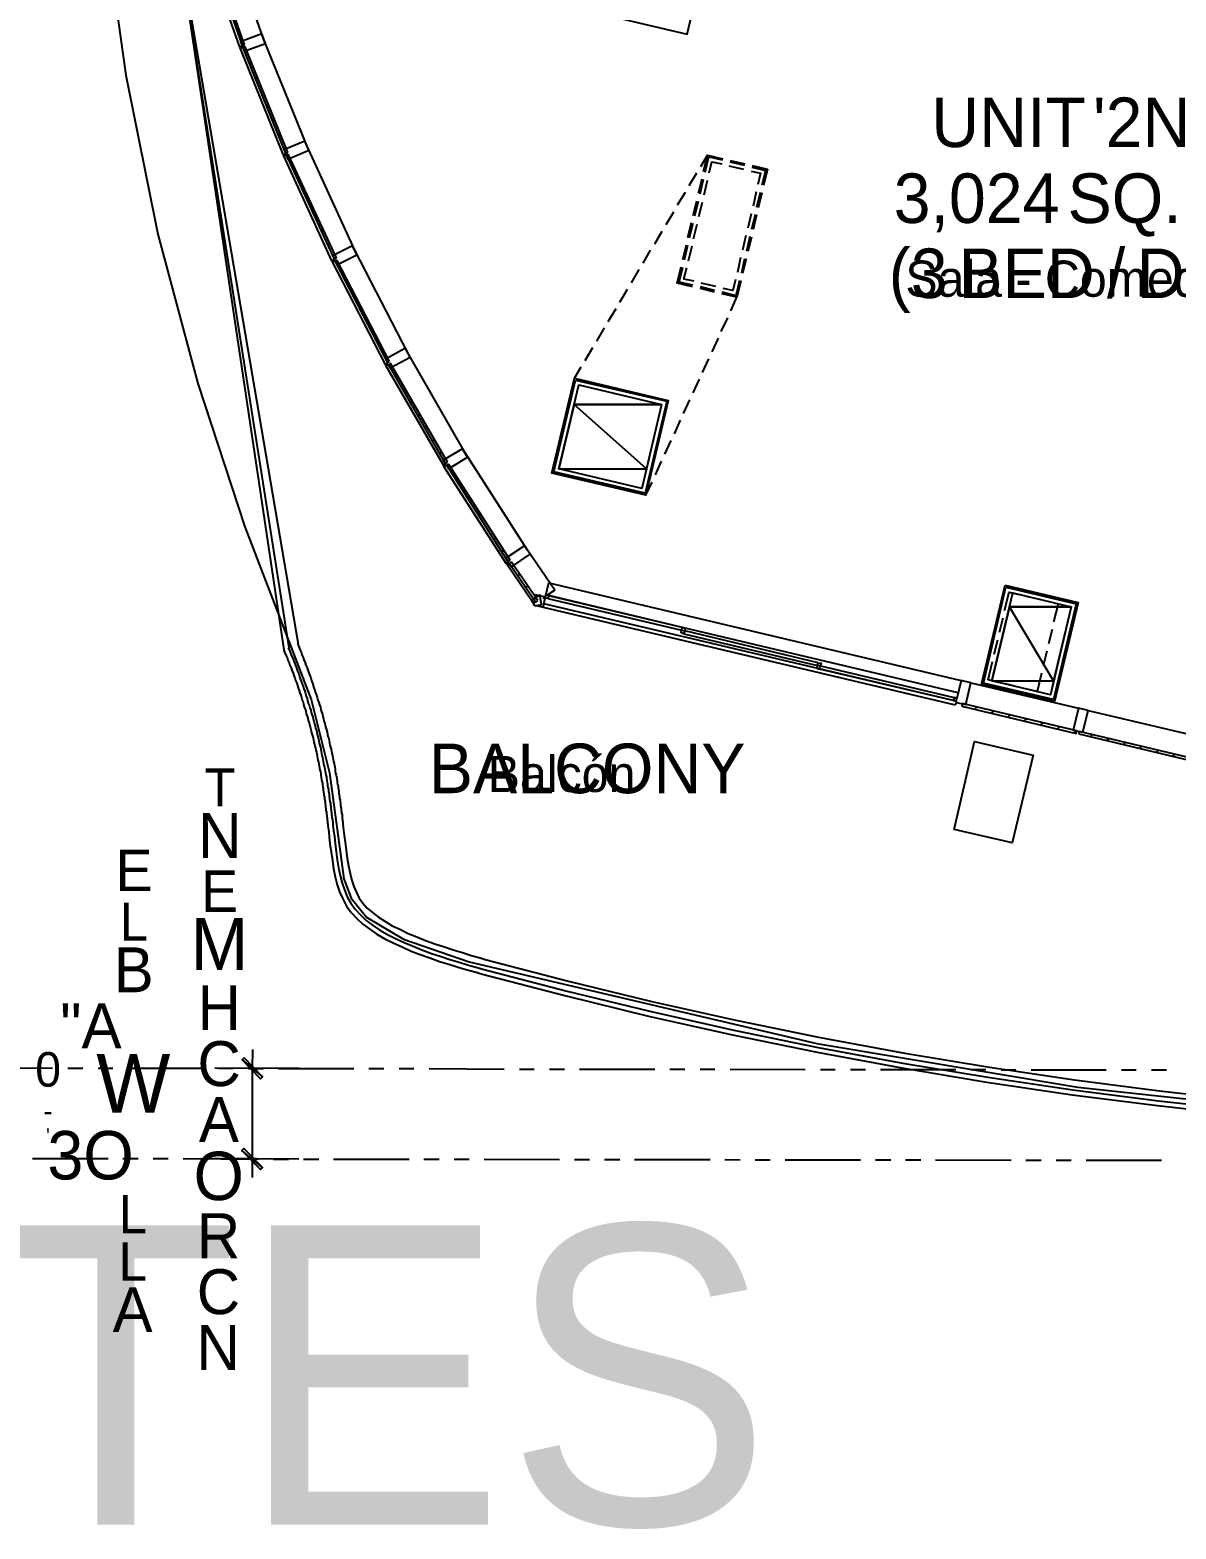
# Model space of a CAD drawing. Header units: feet. Extents: x -84 to 198, y -22 to 181.
# Drawn here: x 11.62 to 49.69, y -5.47 to 44.31 of the extents above; entities that cross this region are included whole.
import ezdxf
from ezdxf.enums import TextEntityAlignment as Align

# ---------------------------------------------------------------- set-up
doc = ezdxf.new("R2010")
doc.units = ezdxf.units.FT
for name, color, linetype in [('A-AREA-UNIDAD', 30, 'CONTINUOUS'), ('A-LINEA', 7, 'CONTINUOUS'), ('A-LINEA-FINA', 9, 'CONTINUOUS'), ('A-MURO-CONCRETO', 8, 'CONTINUOUS'), ('A-NOMBRE-ESPACIO', 2, 'CONTINUOUS'), ('A-TEXTO-PDF', 3, 'CONTINUOUS')]:
    doc.layers.add(name, color=color, linetype=linetype)

msp = doc.modelspace()

# ---------------------------------------------------------------- linework, layer by layer
at = {"layer": 'A-AREA-UNIDAD'}
msp.add_lwpolyline([(13.952, 48.8889), (14.8, 42.8089), (15.872, 37.5289), (17.2, 32.5689), (18.752, 27.8044), (20.96, 22.08), (21.568, 19.6444), (22.048, 16.1244), (22.288, 15.4844), (22.8, 14.8444), (24.032, 14.1156), (26.208, 13.3689), (37.76, 10.6489), (46.432, 9.2089), (54.912, 8.2844)], dxfattribs=at)
at = {"layer": 'A-LINEA'}
for p, q in [((13.6226, 66.7667), (20.0557, 23.7249)), ((13.6226, 66.7667), (20.0557, 23.7249)), ((13.6702, 65.323), (20.2159, 23.7911)), ((13.8506, 63.0231), (20.524, 23.9185)), ((18.5867, 43.7378), (17.32, 47.3511)), ((19.3733, 44.0178), (18.1067, 47.6311)), ((18.5467, 44.1244), (18.6133, 44.1778)), ((20.8133, 40.4711), (19.3733, 44.0178)), ((20.04, 40.1511), (18.6, 43.7111)), ((18.7333, 43.6311), (18.7867, 43.6844)), ((18.92, 43.1511), (18.9867, 43.2178)), ((19.1067, 42.6844), (19.1733, 42.7511)), ((19.2933, 42.2178), (19.36, 42.2711)), ((19.4933, 41.7378), (19.56, 41.8044)), ((19.68, 41.2711), (19.7467, 41.3378)), ((19.8667, 40.8044), (19.9333, 40.8578)), ((20.0667, 40.3244), (20.12, 40.3911)), ((22.4133, 36.9911), (20.8133, 40.4711)), ((21.6533, 36.6444), (20.0533, 40.1244)), ((20.2667, 39.8711), (20.32, 39.9378)), ((33.9067, 39.7778), (34.1333, 40.1511)), ((34.1867, 39.5644), (34.2667, 39.9244)), ((34.2667, 39.9244), (34.6, 39.8578)), ((34.8667, 39.9244), (35.36, 39.8178)), ((34.88, 39.9778), (35.3733, 39.8578)), ((20.4667, 39.4178), (20.5333, 39.4711)), ((33.52, 39.1378), (33.7733, 39.5644)), ((33.8267, 38.8844), (33.9467, 39.3644)), ((33.88, 38.8711), (34, 39.3511)), ((34.0133, 38.8311), (34.1333, 39.3244)), ((34.0133, 38.8311), (34.1333, 39.3244)), ((34.84, 39.7911), (35.32, 39.6844)), ((34.84, 39.7911), (35.32, 39.6844)), ((35.6, 39.7511), (36.0533, 39.6444)), ((35.6133, 39.8044), (36.12, 39.6844)), ((36.0533, 39.6444), (35.9333, 39.1511)), ((36.12, 39.6844), (35.9867, 39.1378)), ((20.68, 38.9644), (20.7467, 39.0178)), ((33.1333, 38.4978), (33.4, 38.9244)), ((35.7467, 38.9378), (35.64, 38.4578)), ((35.7467, 38.9378), (35.64, 38.4578)), ((35.88, 38.9111), (35.76, 38.4178)), ((35.9333, 38.8978), (35.8133, 38.4044)), ((20.8933, 38.5111), (20.9467, 38.5644)), ((33.6533, 38.1511), (33.7733, 38.6311)), ((33.7067, 38.1378), (33.8267, 38.6178)), ((33.84, 38.1111), (33.96, 38.5911)), ((33.84, 38.1111), (33.96, 38.5911)), ((21.0933, 38.0578), (21.16, 38.1111)), ((32.76, 37.8444), (33.0133, 38.2711)), ((33.48, 37.4178), (33.6, 37.9111)), ((33.5333, 37.4044), (33.6533, 37.8978)), ((33.6667, 37.3778), (33.7867, 37.8578)), ((33.6667, 37.3778), (33.7867, 37.8578)), ((35.5733, 38.2044), (35.4667, 37.7244)), ((35.5733, 38.2044), (35.4667, 37.7244)), ((35.7067, 38.1778), (35.5867, 37.6844)), ((35.76, 38.1644), (35.64, 37.6844)), ((21.3067, 37.6044), (21.3733, 37.6578)), ((32.3733, 37.2044), (32.6267, 37.6311)), ((35.4, 37.4844), (35.2933, 36.9911)), ((35.4, 37.4844), (35.2933, 36.9911)), ((35.5333, 37.4444), (35.4267, 36.9644)), ((35.5867, 37.4311), (35.4667, 36.9511)), ((21.52, 37.1378), (21.5733, 37.2044)), ((24.1733, 33.5911), (22.4133, 36.9911)), ((31.9867, 36.5644), (32.24, 36.9911)), ((33.3067, 36.6844), (33.4267, 37.1778)), ((33.36, 36.6711), (33.48, 37.1644)), ((33.4933, 36.6444), (33.6133, 37.1378)), ((33.4933, 36.6444), (33.6133, 37.1378)), ((23.4267, 33.2044), (21.6667, 36.6044)), ((21.7333, 36.7111), (21.7867, 36.7511)), ((31.6, 35.9111), (31.8533, 36.3511)), ((35.2267, 36.7511), (35.12, 36.2578)), ((35.2267, 36.7511), (35.12, 36.2578)), ((35.36, 36.7111), (35.2533, 36.2311)), ((35.4133, 36.7111), (35.2933, 36.2178)), ((21.9467, 36.2578), (22.0133, 36.3111)), ((22.1733, 35.8178), (22.24, 35.8711)), ((34.4, 35.7911), (33.92, 35.8978)), ((34.4, 35.7911), (33.92, 35.8978)), ((35.0533, 36.0178), (34.9733, 35.6578)), ((22.4, 35.3778), (22.4667, 35.4444)), ((31.2133, 35.2711), (31.4667, 35.6978)), ((34.36, 35.6044), (33.88, 35.7244)), ((34.3733, 35.6578), (33.8933, 35.7778)), ((34.9733, 35.6578), (34.6533, 35.7244)), ((34.9067, 34.9778), (35.1067, 35.4311)), ((22.6267, 34.9378), (22.68, 35.0044)), ((30.8267, 34.6311), (31.0933, 35.0578)), ((22.8533, 34.4978), (22.9067, 34.5644)), ((30.4533, 33.9778), (30.7067, 34.4178)), ((34.5867, 34.2978), (34.8, 34.7511)), ((23.08, 34.0711), (23.1333, 34.1244)), ((34.28, 33.6178), (34.4933, 34.0711)), ((23.3067, 33.6311), (23.36, 33.6844)), ((26.08, 30.2711), (24.1733, 33.5911)), ((30.0667, 33.3378), (30.32, 33.7644)), ((33.96, 32.9378), (34.1733, 33.3911)), ((25.36, 29.8578), (23.44, 33.1644)), ((23.5333, 33.1911), (23.5333, 33.1911)), ((29.7067, 32.7511), (29.9333, 33.1244)), ((23.7733, 32.7644), (23.84, 32.8311)), ((24.0133, 32.3511), (24.08, 32.4044)), ((33.6533, 32.2578), (33.8667, 32.7111)), ((24.2533, 31.9244), (24.32, 31.9778)), ((33.3333, 31.5778), (33.5467, 32.0311)), ((24.5067, 31.4978), (24.56, 31.5644)), ((24.7467, 31.0844), (24.8133, 31.1378)), ((33.0267, 30.8978), (33.2267, 31.3511)), ((24.9867, 30.6578), (25.0533, 30.7244)), ((32.7067, 30.2178), (32.92, 30.6711)), ((25.2267, 30.2311), (25.2933, 30.2978)), ((25.48, 29.8178), (25.5333, 29.8844)), ((28.1467, 27.0311), (26.08, 30.2711)), ((32.4, 29.5378), (32.6, 29.9911)), ((27.44, 26.5911), (25.3733, 29.8178)), ((25.7333, 29.4178), (25.8, 29.4711)), ((26, 29.0044), (26.0533, 29.0711)), ((32.08, 28.8578), (32.2933, 29.2978)), ((26.2533, 28.6044), (26.32, 28.6578)), ((26.5067, 28.1911), (26.5733, 28.2578)), ((26.7733, 27.7911), (26.84, 27.8444)), ((27.0267, 27.3911), (27.0933, 27.4444)), ((27.2933, 26.9778), (27.3467, 27.0444)), ((29.0533, 25.7111), (28.1467, 27.0311)), ((28.28, 25.3644), (27.4667, 26.5644)), ((27.5467, 26.5778), (27.6133, 26.6311)), ((27.8267, 26.1778), (27.88, 26.2444)), ((28.0933, 25.7911), (28.16, 25.8444)), ((28.36, 25.3911), (28.4267, 25.4444)), ((28.7333, 25.4178), (28.6667, 25.4444)), ((28.7467, 25.4711), (28.68, 25.4844)), ((28.7467, 25.4978), (28.72, 25.4711)), ((42.4533, 22.2978), (28.76, 25.5378)), ((29.0533, 25.7111), (28.8, 25.5378)), ((28.8267, 25.4311), (33.2667, 24.3778)), ((33.2933, 24.4711), (28.8533, 25.5244)), ((44.72, 25.5111), (45.2, 25.3911)), ((28.6667, 25.1378), (42.36, 21.8978)), ((42.3867, 22.0178), (28.6933, 25.2578)), ((43.8267, 24.3111), (43.9467, 24.7911)), ((45.5733, 24.4044), (45.4533, 23.9244)), ((33.3467, 24.2578), (37.7867, 23.2044)), ((37.8, 23.2978), (33.3733, 24.3511)), ((43.6533, 23.5778), (43.7733, 24.0578)), ((45.4, 23.6844), (45.28, 23.1911)), ((42.2933, 22.0444), (37.8533, 23.0844)), ((37.88, 23.1911), (42.32, 22.1378)), ((45.2267, 22.9511), (45.08, 22.3378)), ((42.56, 22.7111), (42.4133, 22.1111)), ((42.88, 22.6311), (46.4533, 21.7911)), ((44.5067, 22.4711), (44.0267, 22.5911)), ((45.08, 22.3378), (44.7467, 22.4178)), ((42.3867, 21.9778), (42.36, 21.8978)), ((43.0133, 21.7511), (43.08, 21.8178)), ((43.56, 21.6178), (43.64, 21.6844)), ((44.1067, 21.4844), (44.1867, 21.5644)), ((44.6533, 21.3644), (44.7333, 21.4311)), ((46.7733, 21.7111), (50.3467, 20.8711)), ((45.2, 21.2311), (45.28, 21.2978)), ((45.76, 21.0978), (45.8267, 21.1644)), ((46.3067, 20.9778), (46.3733, 21.0444)), ((46.8533, 20.8444), (46.92, 20.9111)), ((47.4, 20.7111), (47.4667, 20.7778)), ((47.9467, 20.5778), (48.0133, 20.6578)), ((48.4933, 20.4578), (48.56, 20.5244)), ((49.04, 20.3244), (49.1067, 20.3911)), ((49.5867, 20.1911), (49.6667, 20.2578)), ((9.88, 9.8444), (12.3733, 9.8311)), ((12.88, 9.8311), (13.3733, 9.8311)), ((13.88, 9.8311), (14.3733, 9.8311)), ((14.88, 9.8311), (17.3733, 9.8311)), ((20.5467, 9.8178), (17.76, 9.8311)), ((17.88, 9.8311), (18.3733, 9.8311)), ((18.88, 9.8178), (19.3733, 9.8178)), ((19.88, 9.8178), (22.3733, 9.8178)), ((22.88, 9.8178), (23.3733, 9.8178)), ((23.88, 9.8178), (24.3733, 9.8178)), ((24.88, 9.8178), (27.3733, 9.8044)), ((27.88, 9.8044), (28.3733, 9.8044)), ((28.88, 9.8044), (29.3733, 9.8044)), ((29.88, 9.8044), (32.3733, 9.8044)), ((32.88, 9.8044), (33.3733, 9.8044)), ((33.88, 9.8044), (34.3733, 9.8044)), ((34.88, 9.8044), (37.3733, 9.7911)), ((37.88, 9.7911), (38.3733, 9.7911)), ((38.88, 9.7911), (39.3733, 9.7911)), ((39.88, 9.7911), (42.3733, 9.7911)), ((42.88, 9.7911), (43.3733, 9.7911)), ((43.88, 9.7778), (44.3733, 9.7778)), ((44.88, 9.7778), (47.3733, 9.7778)), ((47.88, 9.7778), (48.3733, 9.7778)), ((48.88, 9.7778), (49.3733, 9.7778)), ((11.7067, 6.8311), (14.2133, 6.8311)), ((14.7067, 6.8311), (15.2133, 6.8311)), ((15.7067, 6.8311), (16.2133, 6.8311)), ((16.7067, 6.8311), (19.2133, 6.8178)), ((20.5467, 6.8178), (17.7467, 6.8311)), ((19.7067, 6.8178), (20.2133, 6.8178)), ((20.7067, 6.8178), (21.2133, 6.8178)), ((21.7067, 6.8178), (24.2133, 6.8178)), ((24.7067, 6.8178), (25.2133, 6.8178)), ((25.7067, 6.8178), (26.2133, 6.8178)), ((26.7067, 6.8178), (29.2133, 6.8044)), ((29.7067, 6.8044), (30.2133, 6.8044)), ((30.7067, 6.8044), (31.2133, 6.8044)), ((31.7067, 6.8044), (34.2133, 6.8044)), ((34.7067, 6.8044), (35.2133, 6.7911)), ((35.7067, 6.7911), (36.2133, 6.7911)), ((36.7067, 6.7911), (39.2133, 6.7911)), ((39.7067, 6.7911), (40.2133, 6.7911)), ((40.7067, 6.7911), (41.2133, 6.7911)), ((41.7067, 6.7911), (44.2133, 6.7778)), ((44.7067, 6.7778), (45.2133, 6.7778)), ((45.7067, 6.7778), (46.2133, 6.7778)), ((46.7067, 6.7778), (49.2133, 6.7778))]:
    msp.add_line(p, q, dxfattribs=at)
for points in [[(23, 50.1378), (22.2267, 46.8178), (33.4533, 44.1644), (34.24, 47.4844)], [(18.7467, 43.8178), (17.4933, 47.3911), (17.4133, 47.3644), (18.6667, 43.7911), (18.7467, 43.8178)], [(18.6133, 43.9111), (18.6667, 43.7778), (18.5867, 43.7378), (18.6, 43.7111), (18.68, 43.7378), (18.7333, 43.6044), (19.44, 43.8578), (19.32, 44.1778), (18.6133, 43.9111)], [(20.1867, 40.2444), (18.7733, 43.7511), (18.6933, 43.7111), (20.1067, 40.2044), (20.1867, 40.2444)], [(20.0533, 40.3244), (20.12, 40.1911), (20.04, 40.1511), (20.0533, 40.1244), (20.1333, 40.1511), (20.1867, 40.0178), (20.88, 40.3111), (20.7467, 40.6178), (20.0533, 40.3244)], [(21.8, 36.7378), (20.2133, 40.1644), (20.1467, 40.1378), (21.72, 36.6978), (21.8, 36.7378)], [(34, 39.6044), (34.1333, 40.1511), (34.64, 40.0311)], [(34.0533, 39.5911), (34.1733, 40.0978), (34.6267, 39.9911)], [(34.1867, 39.5644), (34.2667, 39.9244), (34.6, 39.8578)], [(35.5733, 39.6178), (35.8933, 39.5511), (35.8, 39.1778)], [(35.5733, 39.6178), (35.8933, 39.5511), (35.8, 39.1778)], [(21.6667, 36.8044), (21.7333, 36.6844), (21.6533, 36.6444), (21.6667, 36.6044), (21.7467, 36.6444), (21.8133, 36.5111), (22.48, 36.8444), (22.3333, 37.1378), (21.6667, 36.8044)], [(23.56, 33.2978), (21.8267, 36.6578), (21.76, 36.6178), (23.4933, 33.2578), (23.56, 33.2978)], [(33.6267, 35.7778), (33.12, 35.8978), (33.2533, 36.4444)], [(33.64, 35.8311), (33.1867, 35.9378), (33.3067, 36.4311)], [(33.68, 35.9644), (33.3467, 36.0311), (33.44, 36.4044)], [(33.68, 35.9644), (33.3467, 36.0311), (33.44, 36.4044)], [(35.24, 35.9778), (35.1067, 35.4311), (34.6, 35.5511)], [(35.1867, 35.9911), (35.0667, 35.4844), (34.6133, 35.6044)], [(35.0533, 36.0178), (34.9733, 35.6578), (34.6533, 35.7244)], [(23.4267, 33.3778), (23.4933, 33.2444), (23.4267, 33.2044), (23.44, 33.1644), (23.52, 33.2044), (23.5867, 33.0844), (24.2533, 33.4444), (24.0933, 33.7378), (23.4267, 33.3778)], [(25.4933, 29.9511), (23.6, 33.2311), (23.5333, 33.1911), (25.4133, 29.9111), (25.4933, 29.9511)], [(29.7067, 32.7511), (32.8267, 32.0044), (32.08, 28.8578), (28.96, 29.5911), (29.7067, 32.7511)], [(29.7467, 32.6844), (32.7733, 31.9778), (32.0533, 28.9244), (29.0267, 29.6311), (29.7467, 32.6844)], [(32.6, 31.8711), (31.9467, 29.0844), (29.1867, 29.7378), (29.8533, 32.5244), (32.6, 31.8711)], [(25.3467, 30.0178), (25.4267, 29.8978), (25.36, 29.8578), (25.3733, 29.8178), (25.4533, 29.8578), (25.52, 29.7378), (26.16, 30.1244), (25.9867, 30.4044), (25.3467, 30.0178)], [(27.5733, 26.6978), (25.5333, 29.8844), (25.4667, 29.8444), (27.4933, 26.6578), (27.5733, 26.6978)], [(27.4267, 26.7644), (27.5067, 26.6444), (27.44, 26.5911), (27.4667, 26.5644), (27.5333, 26.6044), (27.6133, 26.4844), (28.24, 26.8978), (28.0533, 27.1778), (27.4267, 26.7644)], [(28.4933, 25.3644), (27.6133, 26.6311), (27.5467, 26.5911), (28.4267, 25.3111), (28.4933, 25.3644)], [(28.76, 25.5378), (28.8533, 25.9511), (42.56, 22.7111)], [(28.4, 25.1911), (28.6133, 25.2311), (28.56, 25.5511), (28.28, 25.3644), (28.4, 25.1911)], [(28.7467, 25.4711), (28.4133, 25.5511), (28.3467, 25.2178), (28.6667, 25.1378), (28.7333, 25.4444)], [(28.7333, 25.4444), (28.76, 25.5378), (28.8533, 25.5244), (28.8267, 25.4311), (28.7333, 25.4444)], [(44.0133, 25.8711), (46.44, 25.2978), (45.6533, 22.0044), (43.2267, 22.5778), (44.0133, 25.8711)], [(44.04, 25.8044), (46.3733, 25.2578), (45.6267, 22.0711), (43.2933, 22.6178), (44.04, 25.8044)], [(46.2133, 25.1511), (45.52, 22.2311), (43.5733, 22.6978), (44.2667, 25.6178), (46.2133, 25.1511)], [(44, 25.0311), (44.1467, 25.6444), (44.4667, 25.5644)], [(45.44, 25.3378), (45.7733, 25.2578), (45.6267, 24.6578)], [(33.2667, 24.3778), (33.2933, 24.4711), (33.3867, 24.4444), (33.3733, 24.3511)], [(20.5067, 23.9244), (20.5467, 23.8311), (20.5867, 23.7378), (20.6267, 23.6578), (20.6533, 23.5644), (20.6933, 23.4711), (20.72, 23.3911), (20.76, 23.2978), (20.7867, 23.2178), (20.8267, 23.1244), (20.8533, 23.0444), (20.88, 22.9644), (20.92, 22.8711), (20.9467, 22.7911), (20.9733, 22.7111), (21, 22.6178), (21.0267, 22.5378), (21.0533, 22.4578), (21.08, 22.3778), (21.1067, 22.2978), (21.1333, 22.2178), (21.16, 22.1378), (21.1867, 22.0578), (21.2133, 21.9778), (21.24, 21.8978), (21.2667, 21.8178), (21.28, 21.7378), (21.3067, 21.6711), (21.3333, 21.5911), (21.3467, 21.5111), (21.3733, 21.4311), (21.3867, 21.3644), (21.4133, 21.2844), (21.4267, 21.2178), (21.4533, 21.1378), (21.4667, 21.0711), (21.4933, 20.9911), (21.5067, 20.9244), (21.52, 20.8444), (21.5467, 20.7778), (21.56, 20.7111), (21.5733, 20.6311), (21.5867, 20.5644), (21.6, 20.4978), (21.6267, 20.4311), (21.64, 20.3644), (21.6533, 20.2844), (21.6667, 20.2178), (21.68, 20.1511), (21.6933, 20.0844), (21.7067, 20.0178), (21.72, 19.9511), (21.7333, 19.8844), (21.7467, 19.8311), (21.76, 19.7644), (21.76, 19.6978), (21.7733, 19.6311), (21.7867, 19.5644), (21.8, 19.5111), (21.8133, 19.4444), (21.8267, 19.3778), (21.8267, 19.3244), (21.84, 19.2578), (21.8533, 19.2044), (21.8533, 19.1378), (21.8667, 19.0844), (21.88, 19.0178), (21.88, 18.9644), (21.8933, 18.9111), (21.9067, 18.8444), (21.9067, 18.7911), (21.92, 18.7378), (21.92, 18.6844), (21.9333, 18.6178), (21.9333, 18.5644), (21.9467, 18.5111), (21.96, 18.4578), (21.96, 18.4044), (21.9733, 18.3511), (21.9733, 18.2978), (21.9867, 18.2444), (21.9867, 18.1911), (21.9867, 18.1378), (22, 18.0844), (22, 18.0444), (22.0133, 17.9911), (22.0133, 17.9378), (22.04, 17.7378), (22.0533, 17.5644), (22.0933, 17.3378), (22.12, 17.0711), (22.16, 16.7911), (22.2, 16.5511), (22.2533, 16.2978), (22.3067, 16.0711), (22.3733, 15.8711), (22.4667, 15.6711), (22.56, 15.4844), (22.68, 15.3111), (22.8267, 15.1511), (23, 15.0044), (23.2, 14.8444), (23.4133, 14.7111), (23.6533, 14.5644), (23.9067, 14.4444), (24.1867, 14.3111), (24.4667, 14.1911), (24.76, 14.0711), (25.0667, 13.9644), (25.3867, 13.8578), (25.68, 13.7644), (25.9867, 13.6711), (26.28, 13.5778), (26.5733, 13.4978), (26.7467, 13.4444), (29.5067, 12.7244), (32.28, 12.0444), (35.0667, 11.4311), (37.8667, 10.8578), (40.68, 10.3378), (43.4933, 9.8711), (46.32, 9.4444), (49.1467, 9.0844), (51.9867, 8.7644)], [(33.2533, 24.2844), (33.2667, 24.3778), (33.3733, 24.3511), (33.3467, 24.2578), (33.2533, 24.2844)], [(20.0533, 23.7244), (20.08, 23.6444), (20.12, 23.5511), (20.16, 23.4711), (20.1867, 23.3778), (20.2267, 23.2978), (20.2533, 23.2044), (20.2933, 23.1244), (20.32, 23.0444), (20.36, 22.9511), (20.3867, 22.8711), (20.4133, 22.7911), (20.44, 22.7111), (20.48, 22.6178), (20.5067, 22.5378), (20.5333, 22.4578), (20.56, 22.3778), (20.5867, 22.2978), (20.6133, 22.2178), (20.64, 22.1378), (20.6667, 22.0578), (20.6933, 21.9911), (20.7067, 21.9111), (20.7333, 21.8311), (20.76, 21.7511), (20.7867, 21.6844), (20.8, 21.6044), (20.8267, 21.5244), (20.8533, 21.4578), (20.8667, 21.3778), (20.8933, 21.2978), (20.9067, 21.2311), (20.9333, 21.1644), (20.9467, 21.0844), (20.96, 21.0178), (20.9867, 20.9378), (21, 20.8711), (21.0267, 20.8044), (21.04, 20.7244), (21.0533, 20.6578), (21.0667, 20.5911), (21.08, 20.5244), (21.1067, 20.4578), (21.12, 20.3911), (21.1333, 20.3244), (21.1467, 20.2578), (21.16, 20.1911), (21.1733, 20.1244), (21.1867, 20.0578), (21.2, 19.9911), (21.2133, 19.9244), (21.2267, 19.8578), (21.24, 19.7911), (21.2533, 19.7378), (21.2667, 19.6711), (21.28, 19.6044), (21.28, 19.5511), (21.2933, 19.4844), (21.3067, 19.4178), (21.32, 19.3644), (21.3333, 19.2978), (21.3333, 19.2444), (21.3467, 19.1778), (21.36, 19.1244), (21.36, 19.0711), (21.3733, 19.0044), (21.3867, 18.9511), (21.3867, 18.8978), (21.4, 18.8311), (21.4, 18.7778), (21.4133, 18.7244), (21.4267, 18.6711), (21.4267, 18.6178), (21.44, 18.5511), (21.44, 18.4978), (21.4533, 18.4444), (21.4533, 18.3911), (21.4667, 18.3378), (21.4667, 18.2844), (21.48, 18.2311), (21.48, 18.1911), (21.4933, 18.1378), (21.4933, 18.0844), (21.5067, 18.0311), (21.5067, 17.9778), (21.52, 17.9244), (21.52, 17.8844), (21.5467, 17.6844), (21.56, 17.5111), (21.5867, 17.2844), (21.6267, 17.0044), (21.6667, 16.7244), (21.7067, 16.4578), (21.76, 16.1911), (21.8267, 15.9244), (21.9067, 15.6844), (22.0133, 15.4578), (22.1333, 15.2178), (22.2933, 15.0044), (22.48, 14.8044), (22.68, 14.6178), (22.9067, 14.4444), (23.1467, 14.2844), (23.4133, 14.1244), (23.68, 13.9911), (23.9867, 13.8578), (24.28, 13.7244), (24.5867, 13.6044), (24.9067, 13.4978), (25.2267, 13.3778), (25.5333, 13.2844), (25.84, 13.1911), (26.1467, 13.0978), (26.44, 13.0178), (26.6133, 12.9644), (29.3867, 12.2444), (32.1733, 11.5644), (34.96, 10.9378), (37.7733, 10.3644), (40.5867, 9.8444), (43.4133, 9.3644), (46.24, 8.9511), (49.08, 8.5911), (51.9333, 8.2711)], [(20.0533, 23.7244), (20.08, 23.6444), (20.12, 23.5511), (20.16, 23.4711), (20.1867, 23.3778), (20.2267, 23.2978), (20.2533, 23.2044), (20.2933, 23.1244), (20.32, 23.0444), (20.36, 22.9511), (20.3867, 22.8711), (20.4133, 22.7911), (20.44, 22.7111), (20.48, 22.6178), (20.5067, 22.5378), (20.5333, 22.4578), (20.56, 22.3778), (20.5867, 22.2978), (20.6133, 22.2178), (20.64, 22.1378), (20.6667, 22.0578), (20.6933, 21.9911), (20.7067, 21.9111), (20.7333, 21.8311), (20.76, 21.7511), (20.7867, 21.6844), (20.8, 21.6044), (20.8267, 21.5244), (20.8533, 21.4578), (20.8667, 21.3778), (20.8933, 21.2978), (20.9067, 21.2311), (20.9333, 21.1644), (20.9467, 21.0844), (20.96, 21.0178), (20.9867, 20.9378), (21, 20.8711), (21.0267, 20.8044), (21.04, 20.7244), (21.0533, 20.6578), (21.0667, 20.5911), (21.08, 20.5244), (21.1067, 20.4578), (21.12, 20.3911), (21.1333, 20.3244), (21.1467, 20.2578), (21.16, 20.1911), (21.1733, 20.1244), (21.1867, 20.0578), (21.2, 19.9911), (21.2133, 19.9244), (21.2267, 19.8578), (21.24, 19.7911), (21.2533, 19.7378), (21.2667, 19.6711), (21.28, 19.6044), (21.28, 19.5511), (21.2933, 19.4844), (21.3067, 19.4178), (21.32, 19.3644), (21.3333, 19.2978), (21.3333, 19.2444), (21.3467, 19.1778), (21.36, 19.1244), (21.36, 19.0711), (21.3733, 19.0044), (21.3867, 18.9511), (21.3867, 18.8978), (21.4, 18.8311), (21.4, 18.7778), (21.4133, 18.7244), (21.4267, 18.6711), (21.4267, 18.6178), (21.44, 18.5511), (21.44, 18.4978), (21.4533, 18.4444), (21.4533, 18.3911), (21.4667, 18.3378), (21.4667, 18.2844), (21.48, 18.2311), (21.48, 18.1911), (21.4933, 18.1378), (21.4933, 18.0844), (21.5067, 18.0311), (21.5067, 17.9778), (21.52, 17.9244), (21.52, 17.8844), (21.5467, 17.6844), (21.56, 17.5111), (21.5867, 17.2844), (21.6267, 17.0044), (21.6667, 16.7244), (21.7067, 16.4578), (21.76, 16.1911), (21.8267, 15.9244), (21.9067, 15.6844), (22.0133, 15.4578), (22.1333, 15.2178), (22.2933, 15.0044), (22.48, 14.8044), (22.68, 14.6178), (22.9067, 14.4444), (23.1467, 14.2844), (23.4133, 14.1244), (23.68, 13.9911), (23.9867, 13.8578), (24.28, 13.7244), (24.5867, 13.6044), (24.9067, 13.4978), (25.2267, 13.3778), (25.5333, 13.2844), (25.84, 13.1911), (26.1467, 13.0978), (26.44, 13.0178), (26.6133, 12.9644), (29.3867, 12.2444), (32.1733, 11.5644), (34.96, 10.9378), (37.7733, 10.3644), (40.5867, 9.8444), (43.4133, 9.3644), (46.24, 8.9511), (49.08, 8.5911), (51.9333, 8.2711)], [(20.2, 23.7911), (20.24, 23.7111), (20.28, 23.6178), (20.3067, 23.5244), (20.3467, 23.4444), (20.3867, 23.3511), (20.4133, 23.2711), (20.4533, 23.1778), (20.48, 23.0978), (20.5067, 23.0178), (20.5467, 22.9244), (20.5733, 22.8444), (20.6, 22.7644), (20.6267, 22.6844), (20.6667, 22.5911), (20.6933, 22.5111), (20.72, 22.4311), (20.7467, 22.3511), (20.7733, 22.2711), (20.8, 22.1911), (20.8267, 22.1111), (20.84, 22.0311), (20.8667, 21.9511), (20.8933, 21.8844), (20.92, 21.8044), (20.9467, 21.7244), (20.96, 21.6444), (20.9867, 21.5778), (21.0133, 21.4978), (21.0267, 21.4178), (21.0533, 21.3511), (21.0667, 21.2711), (21.0933, 21.2044), (21.1067, 21.1244), (21.1333, 21.0578), (21.1467, 20.9778), (21.16, 20.9111), (21.1867, 20.8444), (21.2, 20.7644), (21.2133, 20.6978), (21.2267, 20.6311), (21.2533, 20.5644), (21.2667, 20.4978), (21.28, 20.4178), (21.2933, 20.3511), (21.3067, 20.2844), (21.32, 20.2178), (21.3333, 20.1511), (21.3467, 20.0844), (21.36, 20.0178), (21.3733, 19.9511), (21.3867, 19.8978), (21.4, 19.8311), (21.4133, 19.7644), (21.4267, 19.6978), (21.44, 19.6444), (21.4533, 19.5778), (21.4667, 19.5111), (21.4667, 19.4578), (21.48, 19.3911), (21.4933, 19.3244), (21.5067, 19.2711), (21.5067, 19.2044), (21.52, 19.1511), (21.5333, 19.0844), (21.5333, 19.0311), (21.5467, 18.9778), (21.56, 18.9111), (21.56, 18.8578), (21.5733, 18.8044), (21.5733, 18.7511), (21.5867, 18.6844), (21.6, 18.6311), (21.6, 18.5778), (21.6133, 18.5244), (21.6133, 18.4711), (21.6267, 18.4178), (21.6267, 18.3644), (21.64, 18.3111), (21.64, 18.2578), (21.6533, 18.2044), (21.6533, 18.1511), (21.6667, 18.0978), (21.6667, 18.0444), (21.68, 18.0044), (21.68, 17.9511), (21.68, 17.8978), (21.7067, 17.7111), (21.7333, 17.5378), (21.76, 17.2978), (21.7867, 17.0178), (21.8267, 16.7511), (21.8667, 16.4844), (21.92, 16.2311), (21.9867, 15.9778), (22.0667, 15.7511), (22.16, 15.5244), (22.28, 15.3111), (22.4267, 15.1111), (22.6, 14.9244), (22.7867, 14.7378), (23, 14.5778), (23.24, 14.4178), (23.4933, 14.2711), (23.76, 14.1378), (24.0533, 14.0044), (24.3467, 13.8844), (24.64, 13.7644), (24.96, 13.6444), (25.28, 13.5378), (25.5733, 13.4444), (25.88, 13.3511), (26.1867, 13.2578), (26.48, 13.1778), (26.6667, 13.1244), (29.4267, 12.4044), (32.2133, 11.7244), (35, 11.0978), (37.8, 10.5244), (40.6133, 10.0044), (43.44, 9.5378), (46.2667, 9.1111), (49.1067, 8.7511), (51.9467, 8.4444)], [(37.7867, 23.2044), (37.76, 23.1111), (37.8533, 23.0844), (37.88, 23.1911)], [(37.88, 23.1911), (37.7867, 23.2044), (37.8, 23.2978), (37.9067, 23.2844), (37.88, 23.1911)], [(43.7867, 22.6444), (43.4533, 22.7244), (43.6, 23.3378)], [(42.3867, 22.0178), (42.3867, 21.9778), (42.7067, 21.9111), (42.88, 22.6311), (42.56, 22.7111)], [(42.2933, 22.0444), (42.3867, 22.0178), (42.4133, 22.1111), (42.32, 22.1378), (42.2933, 22.0444)], [(42.5733, 21.8578), (46.3733, 20.9511), (46.4, 21.0311), (42.5867, 21.9378), (42.5733, 21.8578)], [(46.4533, 21.7911), (46.28, 21.0578), (46.6, 20.9911), (46.7733, 21.7111), (46.4533, 21.7911)], [(46.4667, 20.9378), (50.2667, 20.0311), (50.2933, 20.1111), (46.48, 21.0178), (46.4667, 20.9378)], [(44.9467, 20.2311), (44.2533, 17.3111), (42.32, 17.7644), (43, 20.6844), (44.9467, 20.2311)], [(19.0133, 10.4578), (19, 9.8311), (19, 6.8178), (19, 6.2044)]]:
    msp.add_lwpolyline(points, dxfattribs=at)
at = {"layer": 'A-LINEA-FINA'}
for points in [[(18.7333, 10.1778), (18.6667, 10.1111), (19.3467, 9.5511), (18.7333, 10.1778)], [(18.6667, 10.1111), (19.3467, 9.5511), (19.28, 9.4844), (18.6667, 10.1111), (18.6667, 10.1111)], [(19.3467, 6.5378), (18.6533, 7.0978), (18.72, 7.1644), (19.3467, 6.5378), (19.3467, 6.5378)], [(19.28, 6.4711), (19.3467, 6.5378), (18.6533, 7.0978), (19.28, 6.4711)]]:
    msp.add_lwpolyline(points, dxfattribs=at)
at = {"layer": 'A-MURO-CONCRETO'}
for points in [[(29.8533, 32.5244), (32.6, 31.8711), (29.6933, 31.8711), (29.8533, 32.5244), (29.8533, 32.5244)], [(29.6933, 31.8711), (29.1867, 29.7378), (32.1067, 29.7378), (29.6933, 31.8711)], [(29.6933, 31.8711), (32.6, 31.8711), (32.1067, 29.7378), (29.6933, 31.8711), (29.6933, 31.8711)], [(29.1867, 29.7378), (32.1067, 29.7378), (31.9467, 29.0844), (29.1867, 29.7378), (29.1867, 29.7378)], [(44.2667, 25.6178), (46.2133, 25.1511), (44.16, 25.1511), (44.2667, 25.6178), (44.2667, 25.6178)], [(44.16, 25.1511), (43.5733, 22.6978), (45.6267, 22.6978), (44.16, 25.1511)], [(44.16, 25.1511), (46.2133, 25.1511), (45.6267, 22.6978), (44.16, 25.1511), (44.16, 25.1511)], [(43.5733, 22.6978), (45.6267, 22.6978), (45.52, 22.2311), (43.5733, 22.6978), (43.5733, 22.6978)]]:
    msp.add_lwpolyline(points, dxfattribs=at)

# ---------------------------------------------------------------- texts
at = {"layer": 'A-NOMBRE-ESPACIO'}
for s, p in [('Sala - Comedor', (46.32, 35.4489)), ('Balcón', (29.28, 19.0044))]:
    msp.add_text(s, height=1.2, dxfattribs=at).set_placement(p, align=Align.CENTER)
at = {"layer": 'A-TEXTO-PDF'}
for s, height, p in [('UNIT', 1.646, (44.1334, 40.4185)), ("'2ND'", 1.646, (49.5561, 40.4185)), ('3,024', 1.646, (43.0673, 37.8985)), ('SQ.', 1.646, (47.9858, 37.8985)), ('(3', 1.646, (41.1279, 35.4052)), ('BED', 1.646, (44.7296, 35.4052)), ('/', 1.646, (47.7028, 35.4052)), ('DEN)', 1.646, (51.0751, 35.4052)), ('BALCONY', 1.646, (30.1298, 18.9652)), ('T', 1.263, (17.9299, 18.5258)), ('N', 1.492, (17.9249, 16.8115)), ('E', 1.379, (15.0773, 15.7121)), ('E', 1.379, (17.9195, 15.0253)), ('L', 1.264, (15.0719, 14.0687)), ('M', 1.72, (17.9138, 13.0963)), ('B', 1.492, (15.0663, 12.3544)), ('H', 1.492, (17.9079, 11.0965)), ('"A', 1.492, (13.6434, 10.4975)), ('C', 1.492, (17.9024, 9.2396)), ('0', 1.149, (12.2218, 9.2198)), ('W', 1.949, (15.0533, 8.355)), ('A', 1.492, (17.8968, 7.3826)), ('-', 0.69, (12.2191, 8.0766)), ("'", 0.495, (12.2173, 7.3423)), ('3O', 1.608, (13.6312, 6.1405)), ('O', 1.607, (17.8911, 5.4536)), ('L', 1.264, (15.0403, 4.3543)), ('R', 1.492, (17.8854, 3.5246)), ('KCABTES', 9.944, (5.2398, -5.327)), ('L', 1.264, (15.0351, 2.7828)), ('C', 1.492, (17.8799, 1.6676)), ('A', 1.492, (15.0295, 1.0686)), ('N', 1.492, (17.8744, -0.1894))]:
    msp.add_text(s, height=height, dxfattribs=at).set_placement(p, align=Align.CENTER)

doc.saveas('drawing.dxf')
